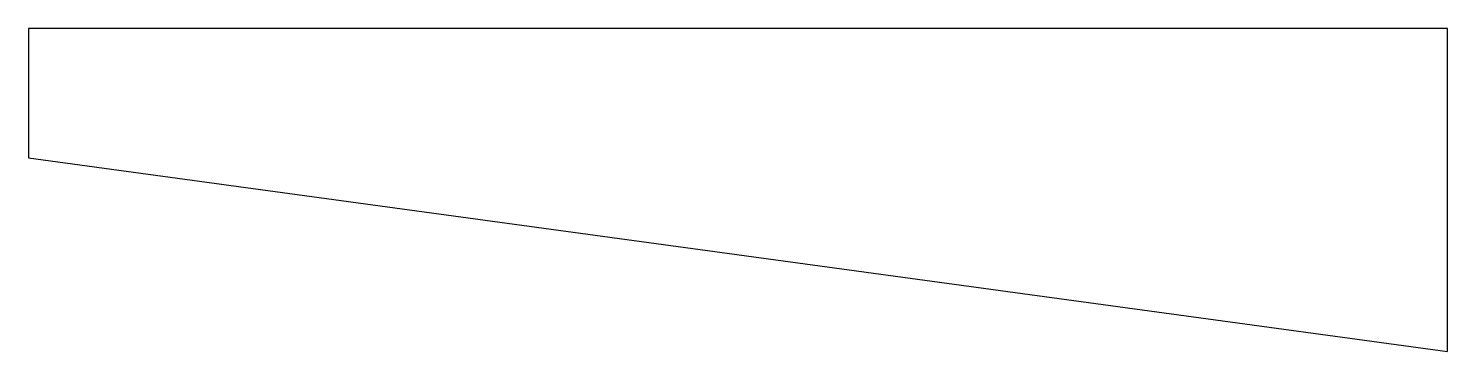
# Model space of a CAD drawing. Header units: inches. Extents: x 0 to 11, y -2.5 to 0.
import ezdxf

# ---------------------------------------------------------------- set-up
doc = ezdxf.new("R2010")
doc.units = ezdxf.units.IN
doc.header["$MEASUREMENT"] = 0

msp = doc.modelspace()

# ---------------------------------------------------------------- linework, layer by layer
msp.add_lwpolyline([(0, 0), (0, -1), (11, -2.5), (11, 0)], close=True)

doc.saveas('drawing.dxf')
